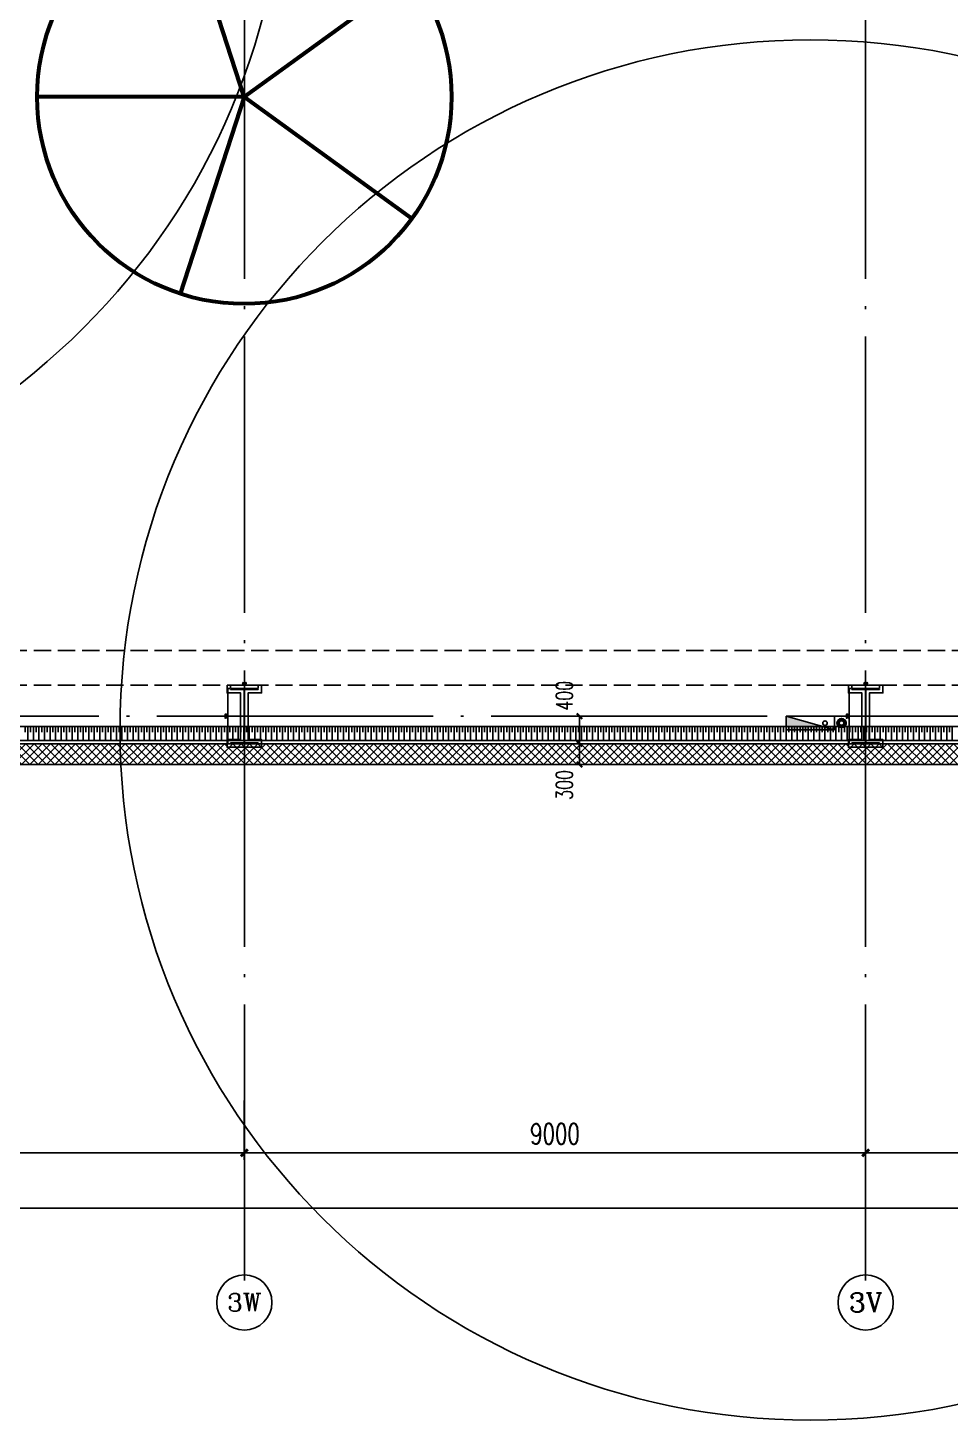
# Model space of a CAD drawing. Extents: x -1313754 to 847533, y 489853 to 941203.
# Drawn here: x -306990 to -293631, y 538719 to 558895 of the extents above; entities that cross this region are included whole.
import ezdxf
from ezdxf.enums import TextEntityAlignment as Align

# ---------------------------------------------------------------- set-up
doc = ezdxf.new("R2010")
doc.units = 0
doc.header["$LTSCALE"] = 1000
doc.header["$MEASUREMENT"] = 0
doc.linetypes.add('DASH', pattern=[0.35, 0.25, -0.1])
doc.linetypes.add('DOTE', pattern=[2.42, 2, -0.2, 0.02, -0.2])
doc.layers.get('Defpoints').update_dxf_attribs({"color": 210})
for name, color, linetype in [('99平面图例外参$0$A-HATCH-2', 251, 'Continuous'), ('A-AXIS-D', 1, 'Continuous'), ('A-AXIS-DOTE', 14, 'DOTE'), ('A-AXIS-DP', 126, 'Continuous'), ('A-HATCH-2', 251, 'Continuous'), ('A-LIN-V', 9, 'Continuous'), ('A-WINDOW', 140, 'Continuous'), ('AS-COLN', 6, 'Continuous'), ('AS-WALL', 40, 'Continuous'), ('AS-结构边线层', 200, 'Continuous'), ('DIM_SYMB', 3, 'Continuous'), ('PUB_HATCH', 8, 'Continuous'), ('PUB_TEXT', 7, 'Continuous'), ('SB_ZF消火栓', 10, 'Continuous'), ('SB_ZF消火栓M', 10, 'Continuous')]:
    doc.layers.add(name, color=color, linetype=linetype)
doc.layers.add('LG-ZF消防', color=1, linetype='Continuous', lineweight=60)
doc.styles.add('_TCH_AXIS', font='COMPLEX', dxfattribs={"bigfont": 'GBCBIG'})
doc.styles.add('_TCH_DIM_T3', font='SIMPLEX', dxfattribs={"width": 0.705882, "bigfont": 'GBCBIG'})
doc.dimstyles.new('_TCH_ARCH&&10', dxfattribs={"dimtxt": 29.75, "dimasz": 10, "dimexe": 10, "dimexo": 10, "dimgap": 12.625, "dimtad": 1, "dimdec": 0, "dimzin": 0, "dimdsep": 46, "dimtxsty": '_TCH_DIM_T3', "dimblk": 'ARCHTICK', "dimcen": 0.09, "dimclrt": 7, "dimazin": 2, "dimtfac": 1, "dimtdec": 0, "dimtix": 1, "dimtmove": 2, "dimatfit": 3, "dimfxl": 0, "dimtolj": 1, "dimtzin": 0, "dimarcsym": 0})
doc.dimstyles.new('_TCH_ARCH&&100', dxfattribs={"dimtxt": 297.5, "dimasz": 100, "dimexe": 100, "dimexo": 100, "dimgap": 126.25, "dimtad": 1, "dimdec": 0, "dimzin": 0, "dimdsep": 46, "dimtxsty": '_TCH_DIM_T3', "dimblk": 'ARCHTICK', "dimcen": 0.09, "dimclrt": 7, "dimazin": 2, "dimtfac": 1, "dimtdec": 0, "dimtix": 1, "dimtmove": 2, "dimatfit": 3, "dimfxl": 0, "dimtolj": 1, "dimtzin": 0, "dimarcsym": 0})
doc.dimstyles.new('_TCH_ARCH&&80', dxfattribs={"dimtxt": 238, "dimasz": 80, "dimexe": 80, "dimexo": 80, "dimgap": 101, "dimtad": 1, "dimdec": 0, "dimzin": 0, "dimdsep": 46, "dimtxsty": '_TCH_DIM_T3', "dimblk": 'ARCHTICK', "dimcen": 0.09, "dimclrt": 7, "dimazin": 2, "dimtfac": 1, "dimtdec": 0, "dimtix": 1, "dimtmove": 2, "dimatfit": 3, "dimfxl": 0, "dimtolj": 1, "dimtzin": 0, "dimarcsym": 0})

# ---------------------------------------------------------------- blocks, each defined once
blk = doc.blocks.new('_ArchTick')
at = {"color": 0, "linetype": 'ByBlock', "const_width": 0.4}
blk.add_lwpolyline([(-0.5, -0.5), (0.5, 0.5)], dxfattribs=at)
blk = doc.blocks.new('*D1262')
at = {"layer": 'A-AXIS-D', "color": 0, "lineweight": -2}
for p, q in [((-92118, -261470), (-92118, -262328)), ((-83118, -261470), (-83118, -262328)), ((-92118, -262228), (-83118, -262228))]:
    blk.add_line(p, q, dxfattribs=at)
at = {"layer": 'Defpoints', "color": 0}
for p in [(-92118, -261370), (-83118, -261370), (-83118, -262228)]:
    blk.add_point(p, dxfattribs=at)
at = {"layer": 'A-AXIS-D', "color": 0, "lineweight": -2, "xscale": 100, "yscale": 100, "zscale": 100, "rotation": 180}
blk.add_blockref('_ArchTick', (-92118, -262228), dxfattribs=at)
at = {"layer": 'A-AXIS-D', "color": 0, "lineweight": -2, "xscale": 100, "yscale": 100, "zscale": 100}
blk.add_blockref('_ArchTick', (-83118, -262228), dxfattribs=at)
at = {"layer": 'A-AXIS-D', "color": 7, "insert": (-87618, -261953), "char_height": 297.5, "attachment_point": 5, "style": '_TCH_DIM_T3'}
blk.add_mtext('\\A1;9000', dxfattribs=at)
blk = doc.blocks.new('*D1263')
at = {"layer": 'A-AXIS-D', "color": 0, "lineweight": -2}
for p, q in [((-83118, -261470), (-83118, -262328)), ((-74118, -261470), (-74118, -262328)), ((-83118, -262228), (-74118, -262228))]:
    blk.add_line(p, q, dxfattribs=at)
at = {"layer": 'Defpoints', "color": 0}
for p in [(-83118, -261370), (-74118, -261370), (-74118, -262228)]:
    blk.add_point(p, dxfattribs=at)
at = {"layer": 'A-AXIS-D', "color": 0, "lineweight": -2, "xscale": 100, "yscale": 100, "zscale": 100, "rotation": 180}
blk.add_blockref('_ArchTick', (-83118, -262228), dxfattribs=at)
at = {"layer": 'A-AXIS-D', "color": 0, "lineweight": -2, "xscale": 100, "yscale": 100, "zscale": 100}
blk.add_blockref('_ArchTick', (-74118, -262228), dxfattribs=at)
at = {"layer": 'A-AXIS-D', "color": 7, "insert": (-78618, -261953), "char_height": 297.5, "attachment_point": 5, "style": '_TCH_DIM_T3'}
blk.add_mtext('\\A1;9000', dxfattribs=at)
blk = doc.blocks.new('*D1264')
at = {"layer": 'A-AXIS-D', "color": 0, "lineweight": -2}
for p, q in [((-74118, -261470), (-74118, -262328)), ((-70118, -261470), (-70118, -262328)), ((-74118, -262228), (-70118, -262228))]:
    blk.add_line(p, q, dxfattribs=at)
at = {"layer": 'Defpoints', "color": 0}
for p in [(-74118, -261370), (-70118, -261370), (-70118, -262228)]:
    blk.add_point(p, dxfattribs=at)
at = {"layer": 'A-AXIS-D', "color": 0, "lineweight": -2, "xscale": 100, "yscale": 100, "zscale": 100, "rotation": 180}
blk.add_blockref('_ArchTick', (-74118, -262228), dxfattribs=at)
at = {"layer": 'A-AXIS-D', "color": 0, "lineweight": -2, "xscale": 100, "yscale": 100, "zscale": 100}
blk.add_blockref('_ArchTick', (-70118, -262228), dxfattribs=at)
at = {"layer": 'A-AXIS-D', "color": 7, "insert": (-72118, -261953), "char_height": 297.5, "attachment_point": 5, "style": '_TCH_DIM_T3'}
blk.add_mtext('\\A1;4000', dxfattribs=at)
blk = doc.blocks.new('*D1408')
at = {"layer": 'A-AXIS-D', "color": 0, "lineweight": -2}
for p, q in [((-93018, -261570), (-93018, -263128)), ((92682, -261570), (92682, -263128)), ((-93018, -263028), (92682, -263028))]:
    blk.add_line(p, q, dxfattribs=at)
at = {"layer": 'Defpoints', "color": 0}
for p in [(-93018, -261470), (92682, -261470), (92682, -263028)]:
    blk.add_point(p, dxfattribs=at)
at = {"layer": 'A-AXIS-D', "color": 0, "lineweight": -2, "xscale": 100, "yscale": 100, "zscale": 100, "rotation": 180}
blk.add_blockref('_ArchTick', (-93018, -263028), dxfattribs=at)
at = {"layer": 'A-AXIS-D', "color": 0, "lineweight": -2, "xscale": 100, "yscale": 100, "zscale": 100}
blk.add_blockref('_ArchTick', (92682, -263028), dxfattribs=at)
at = {"layer": 'A-AXIS-D', "color": 7, "insert": (-168, -262753), "char_height": 297.5, "attachment_point": 5, "style": '_TCH_DIM_T3'}
blk.add_mtext('\\A1;185700', dxfattribs=at)
blk = doc.blocks.new('43243')
at = {"layer": 'AS-结构边线层'}
blk.add_lwpolyline([(-263994, 621290), (-277514, 621290), (-277514, 621120), (-279354, 621120), (-279354, 620570), (-281454, 620570), (-281454, 621120), (-295987, 621120), (-313454, 567286), (-313454, 548520), (-281454, 548520), (-281454, 549070), (-279354, 549070), (-279354, 548520), (-277514, 548520), (-277514, 548350), (-263994, 548350)], dxfattribs=at)
blk = doc.blocks.new('4324324')
at = {"layer": 'A-HATCH-2', "linetype": 'DASH'}
for p, q in [((-312854.2, 549870), (-138054.2, 549870)), ((-312854.2, 549370), (-138054.2, 549370))]:
    blk.add_line(p, q, dxfattribs=at)
blk = doc.blocks.new('w4324324')
at = {"layer": 'A-HATCH-2', "lineweight": 60}
for q in [(-1694760, 686605), (-1697614, 684532), (-1691907, 684532), (-1696524, 681178), (-1692997, 681178)]:
    blk.add_line((-1694760, 683605), q, dxfattribs=at)
blk.add_circle((-1694760, 683605), 3000, dxfattribs=at)
blk = doc.blocks.new('342343')
at = {"layer": 'A-LIN-V'}
blk.add_blockref('w4324324', (1030710, 103556), dxfattribs=at)
blk = doc.blocks.new('*D1767')
at = {"layer": 'A-AXIS-DP', "color": 0, "lineweight": -2}
for p, q in [((-165054, 621030), (-165054, 621079)), ((-165054, 621069), (-164654, 621069)), ((-164654, 621030), (-164654, 621079))]:
    blk.add_line(p, q, dxfattribs=at)
at = {"layer": 'Defpoints', "color": 0}
for p in [(-164654, 621069), (-165054, 621020), (-164654, 621020)]:
    blk.add_point(p, dxfattribs=at)
at = {"layer": 'A-AXIS-DP', "color": 0, "lineweight": -2, "xscale": 10, "yscale": 10, "zscale": 10, "rotation": 180}
blk.add_blockref('_ArchTick', (-165054, 621069), dxfattribs=at)
at = {"layer": 'A-AXIS-DP', "color": 0, "lineweight": -2, "xscale": 10, "yscale": 10, "zscale": 10}
blk.add_blockref('_ArchTick', (-164654, 621069), dxfattribs=at)
at = {"layer": 'A-AXIS-DP', "color": 7, "insert": (-164854, 621096), "char_height": 29.8, "attachment_point": 5, "style": '_TCH_DIM_T3'}
blk.add_mtext('\\A1;400', dxfattribs=at)
blk = doc.blocks.new('*D1768')
at = {"layer": 'A-AXIS-DP', "color": 0, "lineweight": -2}
for p, q in [((-165064, 621020), (-165105, 621020)), ((-165095, 620220), (-165095, 621020)), ((-165064, 620220), (-165105, 620220))]:
    blk.add_line(p, q, dxfattribs=at)
at = {"layer": 'Defpoints', "color": 0}
for p in [(-165095, 621020), (-165054, 621020), (-165054, 620220)]:
    blk.add_point(p, dxfattribs=at)
at = {"layer": 'A-AXIS-DP', "color": 0, "lineweight": -2, "xscale": 10, "yscale": 10, "zscale": 10}
for p, rotation in [((-165095, 621020), 90), ((-165095, 620220), 270)]:
    blk.add_blockref('_ArchTick', p, dxfattribs=dict(at, rotation=rotation))
at = {"layer": 'A-AXIS-DP', "color": 7, "insert": (-165123, 620620), "char_height": 29.8, "attachment_point": 5, "rotation": 90, "style": '_TCH_DIM_T3'}
blk.add_mtext('\\A1;800', dxfattribs=at)
blk = doc.blocks.new('99平面图例外参$0$$LinePat$填挖边坡')
at = {"color": 0}
for p, q in [((0, 0), (0, -1500)), ((300, 0), (300, -600))]:
    blk.add_line(p, q, dxfattribs=at)
at = {"layer": 'Defpoints', "color": 0}
blk.add_point((600, 0), dxfattribs=at)
blk = doc.blocks.new('34242343243')
at = {"layer": 'A-LIN-V'}
for p, q in [((-282054, 548770), (-313204, 548770)), ((-282054, 548570), (-313404, 548570))]:
    blk.add_line(p, q, dxfattribs=at)
at = {"layer": '99平面图例外参$0$A-HATCH-2', "color": 203, "xscale": -0.1336317125501513, "yscale": 0.1333333333333333, "zscale": 0.1333333333333333, "rotation": 9.563677653405033e-10}
for p in [(-306990, 548770), (-306910, 548770), (-306830, 548770), (-306749, 548770), (-306669, 548770), (-306589, 548770), (-306509, 548770), (-306429, 548770), (-306348, 548770), (-306268, 548770), (-306188, 548770), (-306108, 548770), (-306028, 548770), (-305948, 548770), (-305867, 548770), (-305787, 548770), (-305707, 548770), (-305627, 548770), (-305547, 548770), (-305466, 548770), (-305386, 548770), (-305306, 548770), (-305226, 548770), (-305146, 548770), (-305066, 548770), (-304985, 548770), (-304905, 548770), (-304825, 548770), (-304745, 548770), (-304665, 548770), (-304584, 548770), (-304504, 548770), (-304424, 548770), (-304344, 548770), (-304264, 548770), (-304184, 548770), (-304103, 548770), (-304023, 548770), (-303943, 548770), (-303863, 548770), (-303783, 548770), (-303703, 548770), (-303622, 548770), (-303542, 548770), (-303462, 548770), (-303382, 548770), (-303302, 548770), (-303221, 548770), (-303141, 548770), (-303061, 548770), (-302981, 548770), (-302901, 548770), (-302821, 548770), (-302740, 548770), (-302660, 548770), (-302580, 548770), (-302500, 548770), (-302420, 548770), (-302339, 548770), (-302259, 548770), (-302179, 548770), (-302099, 548770), (-302019, 548770), (-301939, 548770), (-301858, 548770), (-301778, 548770), (-301698, 548770), (-301618, 548770), (-301538, 548770), (-301458, 548770), (-301377, 548770), (-301297, 548770), (-301217, 548770), (-301137, 548770), (-301057, 548770), (-300976, 548770), (-300896, 548770), (-300816, 548770), (-300736, 548770), (-300656, 548770), (-300576, 548770), (-300495, 548770), (-300415, 548770), (-300335, 548770), (-300255, 548770), (-300175, 548770), (-300094, 548770), (-300014, 548770), (-299934, 548770), (-299854, 548770), (-299774, 548770), (-299694, 548770), (-299613, 548770), (-299533, 548770), (-299453, 548770), (-299373, 548770), (-299293, 548770), (-299212, 548770), (-299132, 548770), (-299052, 548770), (-298972, 548770), (-298892, 548770), (-298812, 548770), (-298731, 548770), (-298651, 548770), (-298571, 548770), (-298491, 548770), (-298411, 548770), (-298331, 548770), (-298250, 548770), (-298170, 548770), (-298090, 548770), (-298010, 548770), (-297930, 548770), (-297849, 548770), (-297769, 548770), (-297689, 548770), (-297609, 548770), (-297529, 548770), (-297449, 548770), (-297368, 548770), (-297288, 548770), (-297208, 548770), (-297128, 548770), (-297048, 548770), (-296967, 548770), (-296887, 548770), (-296807, 548770), (-296727, 548770), (-296647, 548770), (-296567, 548770), (-296486, 548770), (-296406, 548770), (-296326, 548770), (-296246, 548770), (-296166, 548770), (-296086, 548770), (-296005, 548770), (-295925, 548770), (-295845, 548770), (-295765, 548770), (-295685, 548770), (-295604, 548770), (-295524, 548770), (-295444, 548770), (-295364, 548770), (-295284, 548770), (-295204, 548770), (-295123, 548770), (-295043, 548770), (-294963, 548770), (-294883, 548770), (-294803, 548770), (-294722, 548770), (-294642, 548770), (-294562, 548770), (-294482, 548770), (-294402, 548770), (-294322, 548770), (-294241, 548770), (-294161, 548770), (-294081, 548770), (-294001, 548770), (-293921, 548770), (-293841, 548770), (-293760, 548770), (-293680, 548770), (-293600, 548770)]:
    blk.add_blockref('99平面图例外参$0$$LinePat$填挖边坡', p, dxfattribs=at)
blk = doc.blocks.new('A$C5D961328')
at = {"layer": 'SB_ZF消火栓'}
blk.add_hatch(color=256, dxfattribs=at).paths.add_polyline_path([(0, 40), (700, 40), (700, 240)])
at = {"layer": 'A-LIN-V', "ltscale": 500}
blk.add_circle((350, 40), 10001, dxfattribs=at)
at = {"layer": 'SB_ZF消火栓'}
for p, q in [((700, 240), (0, 240)), ((0, 240), (0, 40)), ((700, 240), (0, 40)), ((700, 240), (700, 40)), ((0, 40), (700, 40))]:
    blk.add_line(p, q, dxfattribs=at)
at = {"layer": 'SB_ZF消火栓', "color": 1}
blk.add_circle((140, 140), 32.5, dxfattribs=at)
blk = doc.blocks.new('we42342343234')
at = {"layer": 'LG-ZF消防'}
blk.add_circle((-295204, 548820), 50, dxfattribs=at)
at = {"layer": 'SB_ZF消火栓M', "xscale": -1, "rotation": 270}
blk.add_blockref('A$C5D961328', (-313294, 561270), dxfattribs=at)
at = {"layer": 'SB_ZF消火栓M', "xscale": -1}
blk.add_blockref('A$C5D961328', (-295304, 548680), dxfattribs=at)
blk = doc.blocks.new('234243242332')
at = {"layer": 'SB_ZF消火栓'}
blk.add_blockref('we42342343234', (0, 0), dxfattribs=at)
blk = doc.blocks.new('*D755')
at = {"layer": 'A-AXIS-DP', "color": 0, "lineweight": -2}
for p, q in [((-299694, 548520), (-298920, 548520)), ((-299000, 548220), (-299000, 548520)), ((-299694, 548220), (-298920, 548220))]:
    blk.add_line(p, q, dxfattribs=at)
at = {"layer": 'Defpoints', "color": 0}
for p in [(-299774, 548520), (-299000, 548520), (-299774, 548220)]:
    blk.add_point(p, dxfattribs=at)
at = {"layer": 'A-AXIS-DP', "color": 0, "lineweight": -2, "xscale": 80, "yscale": 80, "zscale": 80}
for p, rotation in [((-299000, 548520), 90), ((-299000, 548220), 270)]:
    blk.add_blockref('_ArchTick', p, dxfattribs=dict(at, rotation=rotation))
at = {"layer": 'A-AXIS-DP', "color": 7, "insert": (-299220, 547924), "char_height": 238, "attachment_point": 5, "rotation": 90, "style": '_TCH_DIM_T3'}
blk.add_mtext('\\A1;300', dxfattribs=at)
blk = doc.blocks.new('*D756')
at = {"layer": 'A-AXIS-DP', "color": 0, "lineweight": -2}
for p, q in [((-299694, 548920), (-298920, 548920)), ((-299000, 548520), (-299000, 548920)), ((-299694, 548520), (-298920, 548520))]:
    blk.add_line(p, q, dxfattribs=at)
at = {"layer": 'Defpoints', "color": 0}
for p in [(-299774, 548920), (-299000, 548920), (-299774, 548520)]:
    blk.add_point(p, dxfattribs=at)
at = {"layer": 'A-AXIS-DP', "color": 0, "lineweight": -2, "xscale": 80, "yscale": 80, "zscale": 80}
for p, rotation in [((-299000, 548920), 90), ((-299000, 548520), 270)]:
    blk.add_blockref('_ArchTick', p, dxfattribs=dict(at, rotation=rotation))
at = {"layer": 'A-AXIS-DP', "color": 7, "insert": (-299220, 549216), "char_height": 238, "attachment_point": 5, "rotation": 90, "style": '_TCH_DIM_T3'}
blk.add_mtext('\\A1;400', dxfattribs=at)
blk = doc.blocks.new('dote')
at = {"layer": 'A-AXIS-D'}
for centre in [(-83117.8, -264396), (-74117.8, -264396)]:
    blk.add_circle(centre, 400, dxfattribs=at)
at = {"layer": 'A-AXIS-DOTE', "ltscale": 2}
for p, q in [((-83117.8, -264080), (-83117.8, -178596)), ((-74117.8, -264080), (-74117.8, -178596)), ((98696.4, -255900), (-97273.6, -255900))]:
    blk.add_line(p, q, dxfattribs=at)
at = {"layer": 'PUB_TEXT', "style": '_TCH_AXIS'}
for s, height, p, p2 in [('3W', 255.29, (-83367, -264523.7), (-82868.6, -264523.7)), ('3V', 276.42, (-74361.3, -264534.2), (-73874.3, -264534.2))]:
    blk.add_text(s, height=height, dxfattribs=at).set_placement(p, p2, align=Align.FIT)
at = {"layer": 'A-AXIS-D'}
for base, p1, p2, picture, middle in [((92682.2, -263027.8), (-93017.8, -261469.8), (92682.2, -261469.8), '*D1408', (-167.8, -262752.8)), ((-83117.8, -262227.8), (-92117.8, -261369.8), (-83117.8, -261369.8), '*D1262', (-87617.8, -261952.8)), ((-74117.8, -262227.8), (-83117.8, -261369.8), (-74117.8, -261369.8), '*D1263', (-78617.8, -261952.8)), ((-70117.8, -262227.8), (-74117.8, -261369.8), (-70117.8, -261369.8), '*D1264', (-72117.8, -261952.8))]:
    dim = blk.add_linear_dim(base=base, p1=p1, p2=p2, angle=0, dimstyle='_TCH_ARCH&&100', override={"dimgap": 0}, dxfattribs=at)
    dim.commit()
    dim.dimension.update_dxf_attribs({"geometry": picture, "text_midpoint": middle, "dimtype": 161})
blk = doc.blocks.new('w42343243')
at = {"layer": 'A-HATCH-2'}
blk.add_lwpolyline([(-165104.2, 621070), (-164604.2, 621070), (-164604.2, 620958), (-164800.2, 620958), (-164800.2, 620282), (-164604.2, 620282), (-164604.2, 620170), (-165104.2, 620170), (-165104.2, 620282), (-164908.2, 620282), (-164908.2, 620958), (-165104.2, 620958)], close=True, dxfattribs=at)
at = {"layer": 'AS-COLN', "color": 3}
blk.add_lwpolyline([(-165054.2, 621020), (-164654.2, 621020), (-164654.2, 621008), (-164850.2, 621008), (-164850.2, 620232), (-164654.2, 620232), (-164654.2, 620220), (-165054.2, 620220), (-165054.2, 620232), (-164858.2, 620232), (-164858.2, 621008), (-165054.2, 621008)], close=True, dxfattribs=at)
at = {"layer": 'A-AXIS-DP'}
for p1, p2, distance, picture, middle in [((-165054.2, 621020), (-164654.2, 621020), 48.8, '*D1767', (-164854.2, 621096.2)), ((-165054.2, 620220), (-165054.2, 621020), 41.2, '*D1768', (-165122.9, 620620))]:
    dim = blk.add_aligned_dim(p1=p1, p2=p2, distance=distance, dimstyle='_TCH_ARCH&&10', dxfattribs=at)
    dim.commit()
    dim.dimension.update_dxf_attribs({"geometry": picture, "text_midpoint": middle})
blk = doc.blocks.new('42343')
at = {"layer": 'A-WINDOW'}
for p in [(-139000, -71700), (-130000, -71700)]:
    blk.add_blockref('w42343243', p, dxfattribs=at)

msp = doc.modelspace()

# ---------------------------------------------------------------- hatches: boundary and pattern name
at = {"layer": 'PUB_HATCH'}
h = msp.add_hatch(dxfattribs=at)
h.set_pattern_fill('多孔材料', color=256, scale=30, style=0)
h.set_pattern_definition([(45, (60, 0), (-60.000061, 60.000061), []), (135, (60, 0), (-60.000061, -60.000061), [])])
h.paths.add_polyline_path([(-281154.2, 548219.9), (-281454.2, 548519.9), (-313454.2, 548519.9), (-313754.2, 548219.9)])

# ---------------------------------------------------------------- linework, layer by layer
at = {"layer": 'AS-WALL'}
for p, q in [((-281454.2, 548519.9), (-313454.2, 548519.9)), ((-281154.2, 548219.9), (-313754.2, 548219.9))]:
    msp.add_line(p, q, dxfattribs=at)

# ---------------------------------------------------------------- block references
at = {"layer": 'A-LIN-V', "rotation": 90}
msp.add_blockref('342343', (483306.5, 1221945), dxfattribs=at)
at = {"layer": 'A-WINDOW'}
for name in ['43243', '42343', '4324324']:
    msp.add_blockref(name, (0, 0), dxfattribs=at)
at = {"layer": 'AS-WALL'}
msp.add_blockref('dote', (-220736.4, 804820), dxfattribs=at)
at = {"layer": 'DIM_SYMB'}
msp.add_blockref('34242343243', (0, 0), dxfattribs=at)
at = {"layer": 'SB_ZF消火栓', "linetype": 'Continuous'}
msp.add_blockref('234243242332', (0, 0), dxfattribs=at)

# ---------------------------------------------------------------- dimensions: what is measured, and where the dimension line sits
at = {"layer": 'A-AXIS-DP'}
for base, p1, p2, picture, middle in [((-299000, 548920), (-299774.2, 548519.9), (-299774.2, 548920), '*D756', (-299220, 549216)), ((-299000, 548519.9), (-299774.2, 548219.9), (-299774.2, 548519.9), '*D755', (-299220, 547923.9))]:
    dim = msp.add_linear_dim(base=base, p1=p1, p2=p2, angle=90, dimstyle='_TCH_ARCH&&80', dxfattribs=at)
    dim.commit()
    dim.dimension.update_dxf_attribs({"geometry": picture, "text_midpoint": middle, "dimtype": 129})

doc.saveas('drawing.dxf')
